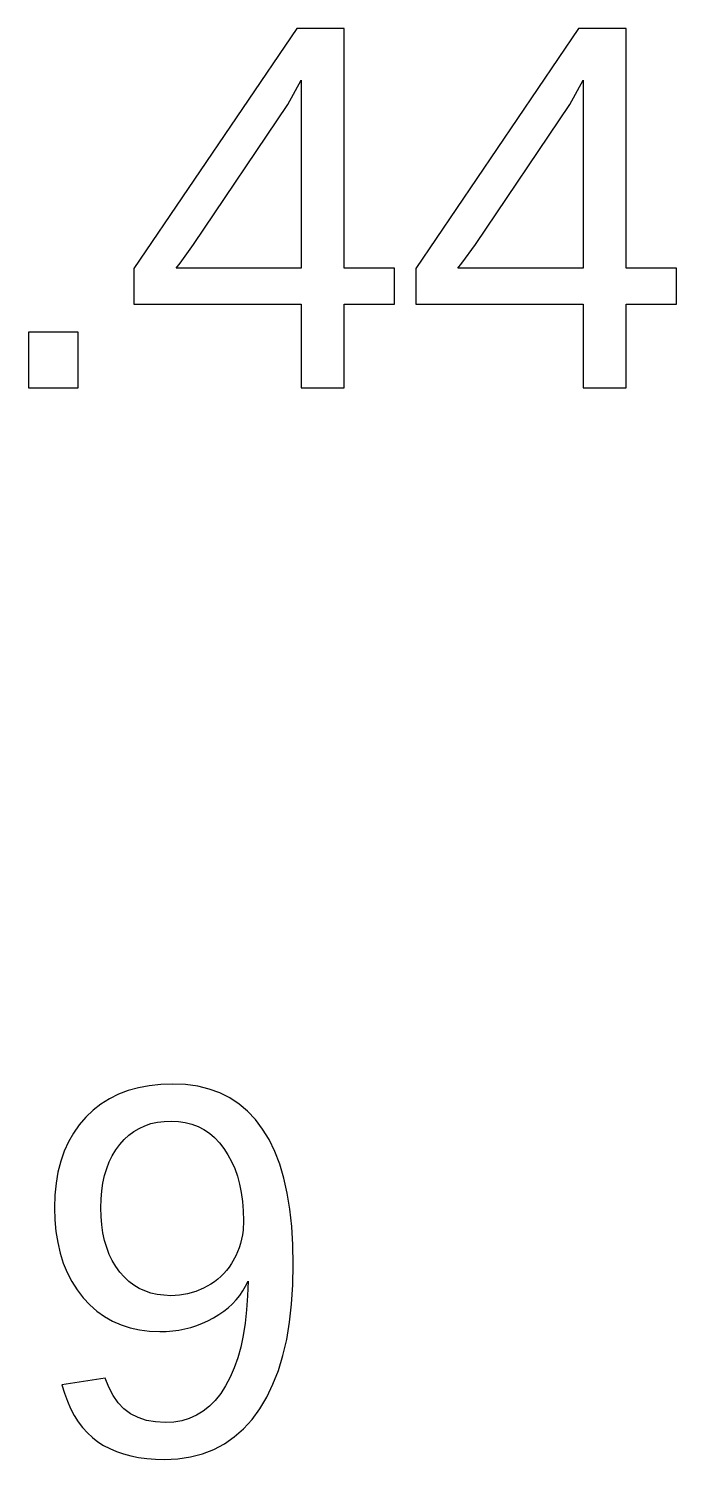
# Model space of a CAD drawing. Header units: metres. Extents: x -61 to 817, y 39 to 684.
# Drawn here: x 331.26 to 336.45, y 581.02 to 592.49 of the extents above; entities that cross this region are included whole.
import ezdxf

# ---------------------------------------------------------------- set-up
doc = ezdxf.new("R2010")
doc.units = ezdxf.units.M

msp = doc.modelspace()

# ---------------------------------------------------------------- linework, layer by layer
for p, q in [((333.411, 592.491), (332.106, 590.567)), ((333.793, 592.491), (333.411, 592.491)), ((333.793, 590.571), (333.793, 592.491)), ((335.671, 592.491), (334.366, 590.567)), ((336.053, 592.491), (335.671, 592.491)), ((336.053, 590.571), (336.053, 592.491)), ((333.341, 591.884), (333.447, 592.079)), ((333.447, 592.079), (333.447, 590.571)), ((335.6, 591.884), (335.707, 592.079)), ((335.707, 592.079), (335.707, 590.571)), ((332.585, 590.761), (333.341, 591.884)), ((334.845, 590.761), (335.6, 591.884)), ((332.476, 590.611), (332.585, 590.761)), ((334.736, 590.611), (334.845, 590.761)), ((332.444, 590.571), (332.476, 590.611)), ((334.704, 590.571), (334.736, 590.611)), ((332.106, 590.567), (332.106, 590.283)), ((333.447, 590.571), (332.444, 590.571)), ((334.195, 590.571), (333.793, 590.571)), ((334.195, 590.283), (334.195, 590.571)), ((334.366, 590.567), (334.366, 590.283)), ((335.707, 590.571), (334.704, 590.571)), ((336.455, 590.571), (336.053, 590.571)), ((336.455, 590.283), (336.455, 590.571)), ((332.106, 590.283), (333.447, 590.283)), ((333.447, 590.283), (333.447, 589.611)), ((333.793, 590.283), (334.195, 590.283)), ((333.793, 589.611), (333.793, 590.283)), ((334.366, 590.283), (335.707, 590.283)), ((335.707, 590.283), (335.707, 589.611)), ((336.053, 590.283), (336.455, 590.283)), ((336.053, 589.611), (336.053, 590.283)), ((331.658, 590.059), (331.262, 590.059)), ((331.262, 590.059), (331.262, 589.611)), ((331.658, 589.611), (331.658, 590.059)), ((331.262, 589.611), (331.658, 589.611)), ((333.447, 589.611), (333.793, 589.611)), ((335.707, 589.611), (336.053, 589.611)), ((332.06, 583.979), (331.982, 583.95)), ((332.142, 584.002), (332.06, 583.979)), ((332.229, 584.018), (332.142, 584.002)), ((332.322, 584.028), (332.229, 584.018)), ((332.418, 584.031), (332.322, 584.028)), ((332.521, 584.027), (332.418, 584.031)), ((332.618, 584.014), (332.521, 584.027)), ((332.71, 583.991), (332.618, 584.014)), ((332.795, 583.96), (332.71, 583.991)), ((332.875, 583.92), (332.795, 583.96)), ((331.842, 583.871), (331.779, 583.822)), ((331.91, 583.914), (331.842, 583.871)), ((331.982, 583.95), (331.91, 583.914)), ((332.95, 583.871), (332.875, 583.92)), ((333.018, 583.813), (332.95, 583.871)), ((331.72, 583.766), (331.668, 583.705)), ((331.779, 583.822), (331.72, 583.766)), ((332.243, 583.714), (332.294, 583.725)), ((332.294, 583.725), (332.349, 583.732)), ((332.349, 583.732), (332.405, 583.734)), ((332.405, 583.734), (332.463, 583.732)), ((332.463, 583.732), (332.518, 583.724)), ((332.518, 583.724), (332.57, 583.71)), ((333.081, 583.746), (333.018, 583.813)), ((333.138, 583.67), (333.081, 583.746)), ((331.621, 583.639), (331.581, 583.568)), ((331.668, 583.705), (331.621, 583.639)), ((332.027, 583.586), (332.065, 583.621)), ((332.065, 583.621), (332.105, 583.651)), ((332.105, 583.651), (332.149, 583.676)), ((332.149, 583.676), (332.195, 583.697)), ((332.195, 583.697), (332.243, 583.714)), ((332.57, 583.71), (332.62, 583.691)), ((332.62, 583.691), (332.667, 583.667)), ((332.667, 583.667), (332.711, 583.637)), ((332.711, 583.637), (332.752, 583.602)), ((333.19, 583.586), (333.138, 583.67)), ((331.547, 583.493), (331.519, 583.412)), ((331.581, 583.568), (331.547, 583.493)), ((331.933, 583.457), (331.961, 583.503)), ((331.961, 583.503), (331.992, 583.546)), ((331.992, 583.546), (332.027, 583.586)), ((332.752, 583.602), (332.791, 583.561)), ((332.791, 583.561), (332.827, 583.515)), ((332.827, 583.515), (332.86, 583.465)), ((333.235, 583.492), (333.19, 583.586)), ((333.275, 583.389), (333.235, 583.492)), ((331.519, 583.412), (331.497, 583.326)), ((331.888, 583.354), (331.909, 583.407)), ((331.909, 583.407), (331.933, 583.457)), ((332.86, 583.465), (332.889, 583.411)), ((332.889, 583.411), (332.915, 583.354)), ((333.308, 583.278), (333.275, 583.389)), ((331.497, 583.326), (331.482, 583.236)), ((331.858, 583.238), (331.871, 583.298)), ((331.871, 583.298), (331.888, 583.354)), ((332.915, 583.354), (332.936, 583.293)), ((332.936, 583.293), (332.953, 583.229)), ((333.335, 583.157), (333.308, 583.278)), ((331.482, 583.236), (331.473, 583.141)), ((331.843, 583.11), (331.849, 583.176)), ((331.849, 583.176), (331.858, 583.238)), ((332.953, 583.229), (332.967, 583.161)), ((332.967, 583.161), (332.977, 583.09)), ((333.356, 583.028), (333.335, 583.157)), ((331.473, 583.141), (331.469, 583.04)), ((331.469, 583.04), (331.472, 582.943)), ((331.841, 583.04), (331.843, 583.11)), ((331.843, 582.97), (331.841, 583.04)), ((332.977, 583.09), (332.983, 583.015)), ((331.472, 582.943), (331.481, 582.85)), ((331.849, 582.902), (331.843, 582.97)), ((332.984, 582.936), (332.981, 582.86)), ((332.983, 583.015), (332.984, 582.936)), ((333.371, 582.889), (333.356, 583.028)), ((331.481, 582.85), (331.495, 582.761)), ((331.858, 582.838), (331.849, 582.902)), ((331.871, 582.778), (331.858, 582.838)), ((332.976, 582.823), (332.969, 582.788)), ((332.981, 582.86), (332.976, 582.823)), ((333.38, 582.742), (333.371, 582.889)), ((331.495, 582.761), (331.515, 582.676)), ((331.888, 582.72), (331.871, 582.778)), ((331.909, 582.666), (331.888, 582.72)), ((332.95, 582.719), (332.937, 582.686)), ((332.96, 582.753), (332.95, 582.719)), ((332.969, 582.788), (332.96, 582.753)), ((333.383, 582.585), (333.38, 582.742)), ((331.515, 582.676), (331.54, 582.596)), ((331.54, 582.596), (331.572, 582.52)), ((331.933, 582.616), (331.909, 582.666)), ((331.961, 582.568), (331.933, 582.616)), ((332.889, 582.593), (332.869, 582.565)), ((332.923, 582.654), (332.889, 582.593)), ((332.937, 582.686), (332.923, 582.654)), ((333.38, 582.422), (333.383, 582.585)), ((331.572, 582.52), (331.609, 582.449)), ((331.992, 582.524), (331.961, 582.568)), ((332.027, 582.485), (331.992, 582.524)), ((332.065, 582.45), (332.027, 582.485)), ((332.778, 582.467), (332.752, 582.447)), ((332.803, 582.489), (332.778, 582.467)), ((332.827, 582.513), (332.803, 582.489)), ((332.849, 582.538), (332.827, 582.513)), ((332.869, 582.565), (332.849, 582.538)), ((331.609, 582.449), (331.651, 582.382)), ((331.651, 582.382), (331.699, 582.319)), ((332.105, 582.419), (332.065, 582.45)), ((332.148, 582.394), (332.105, 582.419)), ((332.193, 582.373), (332.148, 582.394)), ((332.241, 582.356), (332.193, 582.373)), ((332.292, 582.345), (332.241, 582.356)), ((332.537, 582.35), (332.471, 582.339)), ((332.602, 582.369), (332.537, 582.35)), ((332.664, 582.395), (332.602, 582.369)), ((332.724, 582.428), (332.664, 582.395)), ((332.752, 582.447), (332.724, 582.428)), ((332.955, 582.337), (332.98, 582.374)), ((332.98, 582.374), (333.002, 582.412)), ((333.002, 582.412), (333.021, 582.451)), ((333.021, 582.451), (333.018, 582.333)), ((333.37, 582.268), (333.38, 582.422)), ((331.699, 582.319), (331.753, 582.262)), ((331.753, 582.262), (331.81, 582.212)), ((332.345, 582.338), (332.292, 582.345)), ((332.401, 582.335), (332.345, 582.338)), ((332.471, 582.339), (332.401, 582.335)), ((332.826, 582.21), (332.862, 582.239)), ((332.862, 582.239), (332.896, 582.27)), ((332.896, 582.27), (332.927, 582.303)), ((332.927, 582.303), (332.955, 582.337)), ((333.018, 582.333), (333.01, 582.222)), ((333.354, 582.122), (333.37, 582.268)), ((331.81, 582.212), (331.87, 582.168)), ((331.87, 582.168), (331.935, 582.131)), ((331.935, 582.131), (332.003, 582.101)), ((332.655, 582.114), (332.7, 582.134)), ((332.7, 582.134), (332.744, 582.157)), ((332.744, 582.157), (332.787, 582.183)), ((332.787, 582.183), (332.826, 582.21)), ((332.998, 582.116), (332.982, 582.017)), ((333.01, 582.222), (332.998, 582.116)), ((333.331, 581.985), (333.354, 582.122)), ((332.003, 582.101), (332.075, 582.078)), ((332.075, 582.078), (332.151, 582.061)), ((332.151, 582.061), (332.231, 582.051)), ((332.231, 582.051), (332.314, 582.047)), ((332.314, 582.047), (332.366, 582.049)), ((332.366, 582.049), (332.417, 582.053)), ((332.417, 582.053), (332.466, 582.06)), ((332.466, 582.06), (332.515, 582.069)), ((332.515, 582.069), (332.563, 582.081)), ((332.563, 582.081), (332.61, 582.096)), ((332.61, 582.096), (332.655, 582.114)), ((332.982, 582.017), (332.962, 581.923)), ((332.962, 581.923), (332.938, 581.836)), ((333.301, 581.856), (333.331, 581.985)), ((332.938, 581.836), (332.91, 581.756)), ((333.264, 581.736), (333.301, 581.856)), ((331.877, 581.675), (331.528, 581.62)), ((331.905, 581.601), (331.877, 581.675)), ((332.878, 581.681), (332.841, 581.612)), ((332.91, 581.756), (332.878, 581.681)), ((333.221, 581.625), (333.264, 581.736)), ((331.528, 581.62), (331.549, 581.553)), ((331.549, 581.553), (331.573, 581.489)), ((331.939, 581.534), (331.905, 581.601)), ((332.802, 581.551), (332.758, 581.496)), ((332.841, 581.612), (332.802, 581.551)), ((333.172, 581.522), (333.221, 581.625)), ((331.573, 581.489), (331.599, 581.43)), ((331.599, 581.43), (331.628, 581.375)), ((331.979, 581.477), (331.939, 581.534)), ((332.026, 581.429), (331.979, 581.477)), ((332.079, 581.389), (332.026, 581.429)), ((332.712, 581.449), (332.661, 581.409)), ((332.758, 581.496), (332.712, 581.449)), ((333.115, 581.427), (333.172, 581.522)), ((331.628, 581.375), (331.66, 581.324)), ((331.66, 581.324), (331.695, 581.278)), ((332.139, 581.358), (332.079, 581.389)), ((332.206, 581.336), (332.139, 581.358)), ((332.278, 581.323), (332.206, 581.336)), ((332.357, 581.318), (332.278, 581.323)), ((332.425, 581.322), (332.357, 581.318)), ((332.49, 581.333), (332.425, 581.322)), ((332.55, 581.351), (332.49, 581.333)), ((332.608, 581.377), (332.55, 581.351)), ((332.661, 581.409), (332.608, 581.377)), ((332.985, 581.268), (333.053, 581.343)), ((333.053, 581.343), (333.115, 581.427)), ((331.695, 581.278), (331.733, 581.236)), ((331.733, 581.236), (331.773, 581.198)), ((332.832, 581.148), (332.911, 581.203)), ((332.911, 581.203), (332.985, 581.268)), ((331.773, 581.198), (331.816, 581.164)), ((331.816, 581.164), (331.863, 581.135)), ((331.863, 581.135), (331.913, 581.109)), ((331.913, 581.109), (331.966, 581.086)), ((331.966, 581.086), (332.022, 581.067)), ((332.657, 581.068), (332.747, 581.103)), ((332.747, 581.103), (332.832, 581.148)), ((332.022, 581.067), (332.081, 581.051)), ((332.081, 581.051), (332.144, 581.039)), ((332.144, 581.039), (332.21, 581.03)), ((332.21, 581.03), (332.279, 581.025)), ((332.279, 581.025), (332.351, 581.023)), ((332.351, 581.023), (332.459, 581.028)), ((332.459, 581.028), (332.561, 581.043)), ((332.561, 581.043), (332.657, 581.068))]:
    msp.add_line(p, q)

doc.saveas('drawing.dxf')
